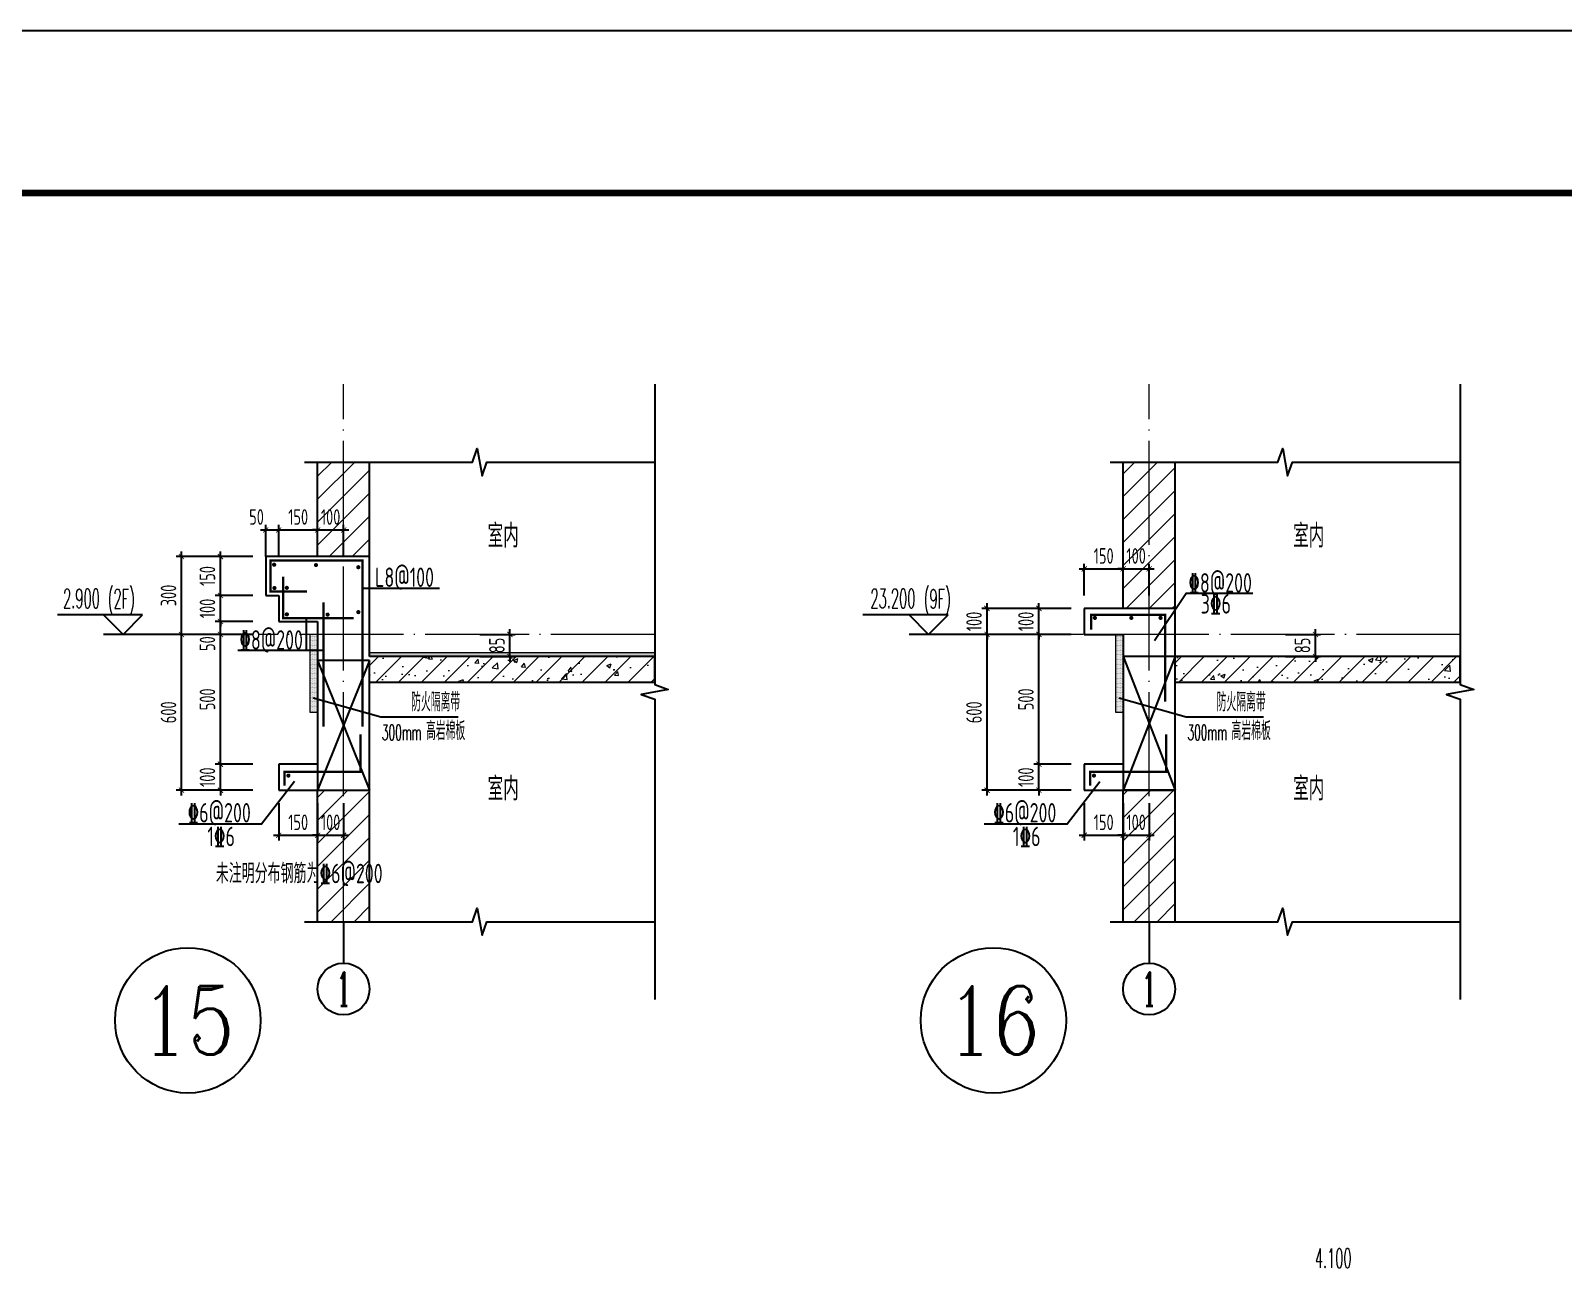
# Model space of a CAD drawing. Extents: x 826826 to 1642106, y -156213 to 399140.
# Drawn here: x 1630576 to 1636481, y 303995 to 308774 of the extents above; entities that cross this region are included whole.
import ezdxf
from ezdxf.enums import TextEntityAlignment as Align

# ---------------------------------------------------------------- set-up
doc = ezdxf.new("R2010")
doc.units = 0
doc.header["$LTSCALE"] = 1000
doc.linetypes.add('DOTE', pattern=[2.42, 2, -0.2, 0.02, -0.2])
doc.layers.get('0').update_dxf_attribs({"linetype": 'CONTINUOUS'})
doc.layers.get('DEFPOINTS').update_dxf_attribs({"linetype": 'CONTINUOUS'})
for name, color, linetype in [('AXIS', 3, 'CONTINUOUS'), ('AXIS_TEXT', 4, 'CONTINUOUS'), ('DIM', 2, 'CONTINUOUS'), ('DIM_ELEV', 3, 'CONTINUOUS'), ('DIM_IDEN', 67, 'CONTINUOUS'), ('DIM_SYMB', 3, 'CONTINUOUS'), ('PUB_TEXT', 2, 'CONTINUOUS'), ('REIN', 6, 'CONTINUOUS'), ('S-大样-砼线', 7, 'CONTINUOUS'), ('S-引出线', 40, 'CONTINUOUS'), ('TEXT', 2, 'CONTINUOUS'), ('WALL', 5, 'CONTINUOUS'), ('yichutu', 7, 'CONTINUOUS'), ('立面-看线', 251, 'CONTINUOUS')]:
    doc.layers.add(name, color=color, linetype=linetype)
for name, color, linetype, lineweight in [('DOTE', 251, 'DOTE', 9), ('PUB_HATCH', 8, 'CONTINUOUS', 9), ('内粉刷', 37, 'CONTINUOUS', 9), ('图框', 9, 'CONTINUOUS', 18)]:
    doc.layers.add(name, color=color, linetype=linetype, lineweight=lineweight)
doc.styles.add('_TCH_AXIS', font='COMPLEX', dxfattribs={"bigfont": 'GBCBIG'})
doc.styles.add('_TCH_DIM', font='SIMPLEX.shx', dxfattribs={"width": 0.7, "bigfont": 'GBCBIG.shx'})
doc.styles.add('COMPLEX', font='COMPLEX')
doc.styles.add('DIM_FONT_T3', font='SIMPLEX', dxfattribs={"width": 0.705882, "bigfont": 'GBCBIG'})
doc.styles.add('TSSD_DIMENSION', font='Tssdeng.shx', dxfattribs={"width": 0.7, "bigfont": 'tssdchn.shx'})
doc.styles.add('TSSD_REIN', font='tssdeng.shx', dxfattribs={"width": 0.7, "height": 300, "bigfont": 'tssdchn.shx'})
doc.dimstyles.new('TSSD_20_20', dxfattribs={"dimtxt": 60, "dimasz": 20, "dimexe": 20, "dimexo": 50, "dimgap": 20, "dimtad": 1, "dimdec": 0, "dimzin": 0, "dimdsep": 46, "dimtxsty": 'TSSD_DIMENSION', "dimblk": 'ARCHTICK', "dimblk1": 'ARCHTICK', "dimblk2": 'ARCHTICK', "dimcen": 0, "dimdle": 20, "dimclrt": 7, "dimadec": 0, "dimazin": 0, "dimtfac": 1, "dimtdec": 0, "dimtix": 1, "dimtmove": 2, "dimatfit": 3, "dimfxl": 0, "dimtolj": 1, "dimtzin": 0, "dimarcsym": 0})
pattern_1 = [(45, (689015.794, 456254.29), (-44.1941915, 44.1941915), [])]
pattern_2 = [(45, (689015.794, 456209.414), (-44.194174, 44.194174), []), (50, (689015.8, 456209.41), (179.315046, -15.688034), [18.75, -206.25]), (355, (689015.8, 456209.41), (-34.687833, 188.048033), [15, -165]), (100.4514, (689030.74, 456208.1), (144.627345, 172.359886), [15.935047, -175.285528]), (46.1842, (689015.8, 456259.41), (266.81026, -41.379754), [28.125, -309.375]), (96.6356, (689038.03, 456255.97), (233.665676, 243.52947), [23.90257, -262.92825]), (351.1842, (689015.8, 456259.41), (233.66549, 243.52965), [22.5, -247.5]), (21, (689040.8, 456246.91), (149.226763, -100.654723), [18.75, -206.25]), (326, (689040.8, 456246.91), (60.828833, 181.28751), [15, -165]), (71.4514, (689053.23, 456238.53), (210.055657, 80.632624), [15.935047, -175.285528]), (37.5, (689015.794, 456209.414), (3.039964, 83.2234635), [0, -163, 0, -167.5, 0, -165.625]), (7.5, (689015.79, 456209.41), (65.767384, 98.602928), [0, -95.5, 0, -159.25, 0, -63.125]), (327.5, (688960.044, 456209.414), (133.455609, -5.638718), [0, -62.5, 0, -195, 0, -258.75]), (317.5, (688935.04, 456209.41), (145.796542, 25.026246), [0, -81.25, 0, -129.5, 0, -183.75])]

# ---------------------------------------------------------------- blocks, each defined once
blk = doc.blocks.new('GFDDDDRG')
at = {"layer": '图框'}
blk.add_lwpolyline([(923310, -107437), (923310, -159999), (893610, -159999), (893610, -107437)], close=True, dxfattribs=at)
blk.add_lwpolyline([(923310, -107437), (923310, -159999), (893610, -159999), (893610, -107437)], close=True, dxfattribs=at)
at = {"layer": '图框', "const_width": 50}
blk.add_lwpolyline([(894110, -159499), (922810, -159499), (922810, -108687), (894110, -108687)], close=True, dxfattribs=at)
blk = doc.blocks.new('yct-1051-594-26275-14850-25-1002.0')
at = {"layer": 'yichutu', "color": 7}
blk.add_lwpolyline([(0, 0), (0, 14850), (26275, 14850), (26275, 0)], close=True, dxfattribs=at)
blk = doc.blocks.new('VDVDXAXFSFFX')
at = {"layer": 'PUB_HATCH'}
h = blk.add_hatch(dxfattribs=at)
h.set_pattern_fill('DOTS', color=251, scale=2, style=0)
h.set_pattern_definition([(0, (924712.4965, -148185.593), (1.5875, 3.175), [0, -3.175])])
h.paths.add_polyline_path([(924682.5, -148185.6), (924712.5, -148185.6), (924712.5, -147935.6), (924712.5, -147885.6), (924712.5, -147885.6), (924712.5, -147885.6), (924682.5, -147885.6)])
at = {"layer": 'DIM_IDEN', "color": 5}
for p, q in [((924695.5, -148129.3), (924955.6, -148202.9)), ((924955.6, -148202.9), (925253.4, -148202.9))]:
    blk.add_line(p, q, dxfattribs=at)
at = {"layer": 'PUB_HATCH', "color": 5}
blk.add_lwpolyline([(924712.5, -147885.6), (924682.5, -147885.6), (924682.5, -148185.6), (924712.5, -148185.6)], close=True, dxfattribs=at)
at = {"layer": 'PUB_TEXT', "style": 'DIM_FONT_T3', "width": 0.705882}
blk.add_text('防火隔离带', height=71.49, dxfattribs=at).set_placement((925072.6, -148181.9))
at = {"layer": 'PUB_TEXT', "color": 5, "style": 'DIM_FONT_T3'}
for s, height, width, p in [('高岩棉板', 71.49, 0.705882, (925129.8, -148292.9)), ('300mm', 59.5, 0.49827, (924960.4, -148292.9))]:
    blk.add_text(s, height=height, dxfattribs=dict(at, width=width)).set_placement(p)
blk = doc.blocks.new('_ArchTick')
at = {"color": 0, "linetype": 'ByBlock', "const_width": 0.15}
blk.add_lwpolyline([(-0.5, -0.5), (0.5, 0.5)], dxfattribs=at)
blk = doc.blocks.new('*D1370')
at = {"layer": 'DEFPOINTS', "color": 0}
for p in [(1634260.1, 306448.8), (1634560.1, 306448.8), (1634560.1, 305848.8)]:
    blk.add_point(p, dxfattribs=at)
at = {"layer": 'DIM', "color": 0, "lineweight": -2}
for p, q in [((1634510.1, 306448.8), (1634240.1, 306448.8)), ((1634260.1, 305828.8), (1634260.1, 306468.8)), ((1634510.1, 305848.8), (1634240.1, 305848.8))]:
    blk.add_line(p, q, dxfattribs=at)
at = {"layer": 'DIM', "color": 0, "lineweight": -2, "xscale": 20, "yscale": 20, "zscale": 20}
for p, rotation in [((1634260.1, 306448.8), 90), ((1634260.1, 305848.8), 270)]:
    blk.add_blockref('_ArchTick', p, dxfattribs=dict(at, rotation=rotation))
at = {"layer": 'DIM', "color": 7, "insert": (1634210.1, 306148.8), "char_height": 60, "attachment_point": 5, "rotation": 90, "style": 'TSSD_DIMENSION'}
blk.add_mtext('\\A1;600', dxfattribs=at)
blk = doc.blocks.new('*D1371')
at = {"layer": 'DEFPOINTS', "color": 0}
for p in [(1634260.1, 306548.8), (1634560.1, 306548.8), (1634560.1, 306448.8)]:
    blk.add_point(p, dxfattribs=at)
at = {"layer": 'DIM', "color": 0, "lineweight": -2}
for p, q in [((1634510.1, 306548.8), (1634240.1, 306548.8)), ((1634260.1, 306548.8), (1634260.1, 306568.8)), ((1634260.1, 306448.8), (1634260.1, 306548.8)), ((1634510.1, 306448.8), (1634240.1, 306448.8)), ((1634260.1, 306448.8), (1634260.1, 306428.8))]:
    blk.add_line(p, q, dxfattribs=at)
at = {"layer": 'DIM', "color": 0, "lineweight": -2, "xscale": 20, "yscale": 20, "zscale": 20}
for p, rotation in [((1634260.1, 306548.8), 270), ((1634260.1, 306448.8), 90)]:
    blk.add_blockref('_ArchTick', p, dxfattribs=dict(at, rotation=rotation))
at = {"layer": 'DIM', "color": 7, "insert": (1634210.1, 306498.8), "char_height": 60, "attachment_point": 5, "rotation": 90, "style": 'TSSD_DIMENSION'}
blk.add_mtext('\\A1;100', dxfattribs=at)
blk = doc.blocks.new('*D1372')
at = {"layer": 'DEFPOINTS', "color": 0}
for p in [(1631156.6, 306448.8), (1631456.6, 306448.8), (1631456.6, 305848.8)]:
    blk.add_point(p, dxfattribs=at)
at = {"layer": 'DIM', "color": 0, "lineweight": -2}
for p, q in [((1631406.6, 306448.8), (1631136.6, 306448.8)), ((1631156.6, 305828.8), (1631156.6, 306468.8)), ((1631406.6, 305848.8), (1631136.6, 305848.8))]:
    blk.add_line(p, q, dxfattribs=at)
at = {"layer": 'DIM', "color": 0, "lineweight": -2, "xscale": 20, "yscale": 20, "zscale": 20}
for p, rotation in [((1631156.6, 306448.8), 90), ((1631156.6, 305848.8), 270)]:
    blk.add_blockref('_ArchTick', p, dxfattribs=dict(at, rotation=rotation))
at = {"layer": 'DIM', "color": 7, "insert": (1631106.6, 306148.8), "char_height": 60, "attachment_point": 5, "rotation": 90, "style": 'TSSD_DIMENSION'}
blk.add_mtext('\\A1;600', dxfattribs=at)
blk = doc.blocks.new('*D1373')
at = {"layer": 'DEFPOINTS', "color": 0}
for p in [(1631156.6, 306748.8), (1631456.6, 306748.8), (1631456.6, 306448.8)]:
    blk.add_point(p, dxfattribs=at)
at = {"layer": 'DIM', "color": 0, "lineweight": -2}
for p, q in [((1631156.6, 306428.8), (1631156.6, 306768.8)), ((1631406.6, 306748.8), (1631136.6, 306748.8)), ((1631406.6, 306448.8), (1631136.6, 306448.8))]:
    blk.add_line(p, q, dxfattribs=at)
at = {"layer": 'DIM', "color": 0, "lineweight": -2, "xscale": 20, "yscale": 20, "zscale": 20}
for p, rotation in [((1631156.6, 306748.8), 90), ((1631156.6, 306448.8), 270)]:
    blk.add_blockref('_ArchTick', p, dxfattribs=dict(at, rotation=rotation))
at = {"layer": 'DIM', "color": 7, "insert": (1631106.6, 306598.8), "char_height": 60, "attachment_point": 5, "rotation": 90, "style": 'TSSD_DIMENSION'}
blk.add_mtext('\\A1;300', dxfattribs=at)
blk = doc.blocks.new('*D1374')
at = {"layer": 'DEFPOINTS', "color": 0}
for p in [(1635359.5, 306448.8), (1635525.5, 306448.8), (1635359.5, 306363.8)]:
    blk.add_point(p, dxfattribs=at)
at = {"layer": 'DIM', "color": 0, "lineweight": -2}
for p, q in [((1635409.5, 306448.8), (1635545.5, 306448.8)), ((1635525.5, 306448.8), (1635525.5, 306468.8)), ((1635525.5, 306363.8), (1635525.5, 306448.8)), ((1635409.5, 306363.8), (1635545.5, 306363.8)), ((1635525.5, 306363.8), (1635525.5, 306343.8))]:
    blk.add_line(p, q, dxfattribs=at)
at = {"layer": 'DIM', "color": 0, "lineweight": -2, "xscale": 20, "yscale": 20, "zscale": 20}
for p, rotation in [((1635525.5, 306448.8), 270), ((1635525.5, 306363.8), 90)]:
    blk.add_blockref('_ArchTick', p, dxfattribs=dict(at, rotation=rotation))
at = {"layer": 'DIM', "color": 7, "insert": (1635475.5, 306406.3), "char_height": 60, "attachment_point": 5, "rotation": 90, "style": 'TSSD_DIMENSION'}
blk.add_mtext('\\A1;85', dxfattribs=at)
blk = doc.blocks.new('*D1375')
at = {"layer": 'DEFPOINTS', "color": 0}
for p in [(1632256, 306448.8), (1632422, 306448.8), (1632256, 306363.8)]:
    blk.add_point(p, dxfattribs=at)
at = {"layer": 'DIM', "color": 0, "lineweight": -2}
for p, q in [((1632306, 306448.8), (1632442, 306448.8)), ((1632422, 306448.8), (1632422, 306468.8)), ((1632422, 306363.8), (1632422, 306448.8)), ((1632306, 306363.8), (1632442, 306363.8)), ((1632422, 306363.8), (1632422, 306343.8))]:
    blk.add_line(p, q, dxfattribs=at)
at = {"layer": 'DIM', "color": 0, "lineweight": -2, "xscale": 20, "yscale": 20, "zscale": 20}
for p, rotation in [((1632422, 306448.8), 270), ((1632422, 306363.8), 90)]:
    blk.add_blockref('_ArchTick', p, dxfattribs=dict(at, rotation=rotation))
at = {"layer": 'DIM', "color": 7, "insert": (1632372, 306406.3), "char_height": 60, "attachment_point": 5, "rotation": 90, "style": 'TSSD_DIMENSION'}
blk.add_mtext('\\A1;85', dxfattribs=at)
blk = doc.blocks.new('*D1376')
at = {"layer": 'DEFPOINTS', "color": 0}
for p in [(1631531.2, 306851.1), (1631481.2, 306698.8), (1631531.2, 306698.8)]:
    blk.add_point(p, dxfattribs=at)
at = {"layer": 'DIM', "color": 0, "lineweight": -2}
for p, q in [((1631461.2, 306851.1), (1631551.2, 306851.1)), ((1631481.2, 306748.8), (1631481.2, 306871.1)), ((1631531.2, 306748.8), (1631531.2, 306871.1))]:
    blk.add_line(p, q, dxfattribs=at)
at = {"layer": 'DIM', "color": 0, "lineweight": -2, "xscale": 20, "yscale": 20, "zscale": 20, "rotation": 180}
blk.add_blockref('_ArchTick', (1631481.2, 306851.1), dxfattribs=at)
at = {"layer": 'DIM', "color": 0, "lineweight": -2, "xscale": 20, "yscale": 20, "zscale": 20}
blk.add_blockref('_ArchTick', (1631531.2, 306851.1), dxfattribs=at)
at = {"layer": 'DIM', "color": 7, "insert": (1631445.8, 306901.1), "char_height": 60, "attachment_point": 5, "style": 'TSSD_DIMENSION'}
blk.add_mtext('\\A1;50', dxfattribs=at)
blk = doc.blocks.new('*D1377')
at = {"layer": 'DEFPOINTS', "color": 0}
for p in [(1631681.2, 306851.1), (1631531.2, 306698.8), (1631681.2, 306698.8)]:
    blk.add_point(p, dxfattribs=at)
at = {"layer": 'DIM', "color": 0, "lineweight": -2}
for p, q in [((1631511.2, 306851.1), (1631701.2, 306851.1)), ((1631531.2, 306748.8), (1631531.2, 306871.1)), ((1631681.2, 306748.8), (1631681.2, 306871.1))]:
    blk.add_line(p, q, dxfattribs=at)
at = {"layer": 'DIM', "color": 0, "lineweight": -2, "xscale": 20, "yscale": 20, "zscale": 20, "rotation": 180}
blk.add_blockref('_ArchTick', (1631531.2, 306851.1), dxfattribs=at)
at = {"layer": 'DIM', "color": 0, "lineweight": -2, "xscale": 20, "yscale": 20, "zscale": 20}
blk.add_blockref('_ArchTick', (1631681.2, 306851.1), dxfattribs=at)
at = {"layer": 'DIM', "color": 7, "insert": (1631606.2, 306901.1), "char_height": 60, "attachment_point": 5, "style": 'TSSD_DIMENSION'}
blk.add_mtext('\\A1;150', dxfattribs=at)
blk = doc.blocks.new('*D1378')
at = {"layer": 'DEFPOINTS', "color": 0}
for p in [(1631781.2, 306851.1), (1631681.2, 306698.8), (1631781.2, 306698.8)]:
    blk.add_point(p, dxfattribs=at)
at = {"layer": 'DIM', "color": 0, "lineweight": -2}
for p, q in [((1631681.2, 306851.1), (1631661.2, 306851.1)), ((1631681.2, 306748.8), (1631681.2, 306871.1)), ((1631681.2, 306851.1), (1631781.2, 306851.1)), ((1631781.2, 306748.8), (1631781.2, 306871.1)), ((1631781.2, 306851.1), (1631801.2, 306851.1))]:
    blk.add_line(p, q, dxfattribs=at)
at = {"layer": 'DIM', "color": 0, "lineweight": -2, "xscale": 20, "yscale": 20, "zscale": 20}
blk.add_blockref('_ArchTick', (1631681.2, 306851.1), dxfattribs=at)
at = {"layer": 'DIM', "color": 0, "lineweight": -2, "xscale": 20, "yscale": 20, "zscale": 20, "rotation": 180}
blk.add_blockref('_ArchTick', (1631781.2, 306851.1), dxfattribs=at)
at = {"layer": 'DIM', "color": 7, "insert": (1631731.2, 306901.1), "char_height": 60, "attachment_point": 5, "style": 'TSSD_DIMENSION'}
blk.add_mtext('\\A1;100', dxfattribs=at)
blk = doc.blocks.new('*D1379')
at = {"layer": 'DEFPOINTS', "color": 0}
for p in [(1631531.2, 305848.8), (1631681.2, 305848.8), (1631681.2, 305675.1)]:
    blk.add_point(p, dxfattribs=at)
at = {"layer": 'DIM', "color": 0, "lineweight": -2}
for p, q in [((1631531.2, 305798.8), (1631531.2, 305655.1)), ((1631681.2, 305798.8), (1631681.2, 305655.1)), ((1631511.2, 305675.1), (1631701.2, 305675.1))]:
    blk.add_line(p, q, dxfattribs=at)
at = {"layer": 'DIM', "color": 0, "lineweight": -2, "xscale": 20, "yscale": 20, "zscale": 20, "rotation": 180}
blk.add_blockref('_ArchTick', (1631531.2, 305675.1), dxfattribs=at)
at = {"layer": 'DIM', "color": 0, "lineweight": -2, "xscale": 20, "yscale": 20, "zscale": 20}
blk.add_blockref('_ArchTick', (1631681.2, 305675.1), dxfattribs=at)
at = {"layer": 'DIM', "color": 7, "insert": (1631606.2, 305725.1), "char_height": 60, "attachment_point": 5, "style": 'TSSD_DIMENSION'}
blk.add_mtext('\\A1;150', dxfattribs=at)
blk = doc.blocks.new('*D1380')
at = {"layer": 'DEFPOINTS', "color": 0}
for p in [(1631681.2, 305848.8), (1631781.2, 305848.8), (1631781.2, 305675.1)]:
    blk.add_point(p, dxfattribs=at)
at = {"layer": 'DIM', "color": 0, "lineweight": -2}
for p, q in [((1631681.2, 305798.8), (1631681.2, 305655.1)), ((1631781.2, 305798.8), (1631781.2, 305655.1)), ((1631681.2, 305675.1), (1631661.2, 305675.1)), ((1631681.2, 305675.1), (1631781.2, 305675.1)), ((1631781.2, 305675.1), (1631801.2, 305675.1))]:
    blk.add_line(p, q, dxfattribs=at)
at = {"layer": 'DIM', "color": 0, "lineweight": -2, "xscale": 20, "yscale": 20, "zscale": 20}
blk.add_blockref('_ArchTick', (1631681.2, 305675.1), dxfattribs=at)
at = {"layer": 'DIM', "color": 0, "lineweight": -2, "xscale": 20, "yscale": 20, "zscale": 20, "rotation": 180}
blk.add_blockref('_ArchTick', (1631781.2, 305675.1), dxfattribs=at)
at = {"layer": 'DIM', "color": 7, "insert": (1631731.2, 305725.1), "char_height": 60, "attachment_point": 5, "style": 'TSSD_DIMENSION'}
blk.add_mtext('\\A1;100', dxfattribs=at)
blk = doc.blocks.new('*D1381')
at = {"layer": 'DEFPOINTS', "color": 0}
for p in [(1631306.6, 306748.8), (1631481.2, 306748.8), (1631481.2, 306598.8)]:
    blk.add_point(p, dxfattribs=at)
at = {"layer": 'DIM', "color": 0, "lineweight": -2}
for p, q in [((1631306.6, 306578.8), (1631306.6, 306768.8)), ((1631431.2, 306748.8), (1631286.6, 306748.8)), ((1631431.2, 306598.8), (1631286.6, 306598.8))]:
    blk.add_line(p, q, dxfattribs=at)
at = {"layer": 'DIM', "color": 0, "lineweight": -2, "xscale": 20, "yscale": 20, "zscale": 20}
for p, rotation in [((1631306.6, 306748.8), 90), ((1631306.6, 306598.8), 270)]:
    blk.add_blockref('_ArchTick', p, dxfattribs=dict(at, rotation=rotation))
at = {"layer": 'DIM', "color": 7, "insert": (1631256.6, 306673.8), "char_height": 60, "attachment_point": 5, "rotation": 90, "style": 'TSSD_DIMENSION'}
blk.add_mtext('\\A1;150', dxfattribs=at)
blk = doc.blocks.new('*D1382')
at = {"layer": 'DEFPOINTS', "color": 0}
for p in [(1631306.6, 306598.8), (1631481.2, 306598.8), (1631481.2, 306498.8)]:
    blk.add_point(p, dxfattribs=at)
at = {"layer": 'DIM', "color": 0, "lineweight": -2}
for p, q in [((1631431.2, 306598.8), (1631286.6, 306598.8)), ((1631306.6, 306598.8), (1631306.6, 306618.8)), ((1631306.6, 306498.8), (1631306.6, 306598.8)), ((1631431.2, 306498.8), (1631286.6, 306498.8)), ((1631306.6, 306498.8), (1631306.6, 306478.8))]:
    blk.add_line(p, q, dxfattribs=at)
at = {"layer": 'DIM', "color": 0, "lineweight": -2, "xscale": 20, "yscale": 20, "zscale": 20}
for p, rotation in [((1631306.6, 306598.8), 270), ((1631306.6, 306498.8), 90)]:
    blk.add_blockref('_ArchTick', p, dxfattribs=dict(at, rotation=rotation))
at = {"layer": 'DIM', "color": 7, "insert": (1631256.6, 306548.8), "char_height": 60, "attachment_point": 5, "rotation": 90, "style": 'TSSD_DIMENSION'}
blk.add_mtext('\\A1;100', dxfattribs=at)
blk = doc.blocks.new('*D1383')
at = {"layer": 'DEFPOINTS', "color": 0}
for p in [(1631306.6, 306498.8), (1631481.2, 306498.8), (1631481.2, 306448.8)]:
    blk.add_point(p, dxfattribs=at)
at = {"layer": 'DIM', "color": 0, "lineweight": -2}
for p, q in [((1631431.2, 306498.8), (1631286.6, 306498.8)), ((1631306.6, 306428.8), (1631306.6, 306518.8)), ((1631431.2, 306448.8), (1631286.6, 306448.8))]:
    blk.add_line(p, q, dxfattribs=at)
at = {"layer": 'DIM', "color": 0, "lineweight": -2, "xscale": 20, "yscale": 20, "zscale": 20}
for p, rotation in [((1631306.6, 306498.8), 90), ((1631306.6, 306448.8), 270)]:
    blk.add_blockref('_ArchTick', p, dxfattribs=dict(at, rotation=rotation))
at = {"layer": 'DIM', "color": 7, "insert": (1631256.6, 306413.3), "char_height": 60, "attachment_point": 5, "rotation": 90, "style": 'TSSD_DIMENSION'}
blk.add_mtext('\\A1;50', dxfattribs=at)
blk = doc.blocks.new('*D1384')
at = {"layer": 'DEFPOINTS', "color": 0}
for p in [(1631306.6, 306448.8), (1631481.2, 306448.8), (1631481.2, 305948.8)]:
    blk.add_point(p, dxfattribs=at)
at = {"layer": 'DIM', "color": 0, "lineweight": -2}
for p, q in [((1631431.2, 306448.8), (1631286.6, 306448.8)), ((1631306.6, 305928.8), (1631306.6, 306468.8)), ((1631431.2, 305948.8), (1631286.6, 305948.8))]:
    blk.add_line(p, q, dxfattribs=at)
at = {"layer": 'DIM', "color": 0, "lineweight": -2, "xscale": 20, "yscale": 20, "zscale": 20}
for p, rotation in [((1631306.6, 306448.8), 90), ((1631306.6, 305948.8), 270)]:
    blk.add_blockref('_ArchTick', p, dxfattribs=dict(at, rotation=rotation))
at = {"layer": 'DIM', "color": 7, "insert": (1631256.6, 306198.8), "char_height": 60, "attachment_point": 5, "rotation": 90, "style": 'TSSD_DIMENSION'}
blk.add_mtext('\\A1;500', dxfattribs=at)
blk = doc.blocks.new('*D1385')
at = {"layer": 'DEFPOINTS', "color": 0}
for p in [(1631306.6, 305948.8), (1631481.2, 305948.8), (1631481.2, 305848.8)]:
    blk.add_point(p, dxfattribs=at)
at = {"layer": 'DIM', "color": 0, "lineweight": -2}
for p, q in [((1631431.2, 305948.8), (1631286.6, 305948.8)), ((1631306.6, 305948.8), (1631306.6, 305968.8)), ((1631306.6, 305848.8), (1631306.6, 305948.8)), ((1631431.2, 305848.8), (1631286.6, 305848.8)), ((1631306.6, 305848.8), (1631306.6, 305828.8))]:
    blk.add_line(p, q, dxfattribs=at)
at = {"layer": 'DIM', "color": 0, "lineweight": -2, "xscale": 20, "yscale": 20, "zscale": 20}
for p, rotation in [((1631306.6, 305948.8), 270), ((1631306.6, 305848.8), 90)]:
    blk.add_blockref('_ArchTick', p, dxfattribs=dict(at, rotation=rotation))
at = {"layer": 'DIM', "color": 7, "insert": (1631256.6, 305898.8), "char_height": 60, "attachment_point": 5, "rotation": 90, "style": 'TSSD_DIMENSION'}
blk.add_mtext('\\A1;100', dxfattribs=at)
blk = doc.blocks.new('*D1386')
at = {"layer": 'DEFPOINTS', "color": 0}
for p in [(1634784.7, 306701.1), (1634634.7, 306548.8), (1634784.7, 306548.8)]:
    blk.add_point(p, dxfattribs=at)
at = {"layer": 'DIM', "color": 0, "lineweight": -2}
for p, q in [((1634634.7, 306598.8), (1634634.7, 306721.1)), ((1634784.7, 306598.8), (1634784.7, 306721.1)), ((1634614.7, 306701.1), (1634804.7, 306701.1))]:
    blk.add_line(p, q, dxfattribs=at)
at = {"layer": 'DIM', "color": 0, "lineweight": -2, "xscale": 20, "yscale": 20, "zscale": 20, "rotation": 180}
blk.add_blockref('_ArchTick', (1634634.7, 306701.1), dxfattribs=at)
at = {"layer": 'DIM', "color": 0, "lineweight": -2, "xscale": 20, "yscale": 20, "zscale": 20}
blk.add_blockref('_ArchTick', (1634784.7, 306701.1), dxfattribs=at)
at = {"layer": 'DIM', "color": 7, "insert": (1634709.7, 306751.1), "char_height": 60, "attachment_point": 5, "style": 'TSSD_DIMENSION'}
blk.add_mtext('\\A1;150', dxfattribs=at)
blk = doc.blocks.new('*D1387')
at = {"layer": 'DEFPOINTS', "color": 0}
for p in [(1634884.7, 306701.1), (1634784.7, 306548.8), (1634884.7, 306548.8)]:
    blk.add_point(p, dxfattribs=at)
at = {"layer": 'DIM', "color": 0, "lineweight": -2}
for p, q in [((1634784.7, 306598.8), (1634784.7, 306721.1)), ((1634884.7, 306598.8), (1634884.7, 306721.1)), ((1634784.7, 306701.1), (1634764.7, 306701.1)), ((1634784.7, 306701.1), (1634884.7, 306701.1)), ((1634884.7, 306701.1), (1634904.7, 306701.1))]:
    blk.add_line(p, q, dxfattribs=at)
at = {"layer": 'DIM', "color": 0, "lineweight": -2, "xscale": 20, "yscale": 20, "zscale": 20}
blk.add_blockref('_ArchTick', (1634784.7, 306701.1), dxfattribs=at)
at = {"layer": 'DIM', "color": 0, "lineweight": -2, "xscale": 20, "yscale": 20, "zscale": 20, "rotation": 180}
blk.add_blockref('_ArchTick', (1634884.7, 306701.1), dxfattribs=at)
at = {"layer": 'DIM', "color": 7, "insert": (1634834.7, 306751.1), "char_height": 60, "attachment_point": 5, "style": 'TSSD_DIMENSION'}
blk.add_mtext('\\A1;100', dxfattribs=at)
blk = doc.blocks.new('*D1388')
at = {"layer": 'DEFPOINTS', "color": 0}
for p in [(1634634.7, 305848.8), (1634784.7, 305848.8), (1634784.7, 305675.1)]:
    blk.add_point(p, dxfattribs=at)
at = {"layer": 'DIM', "color": 0, "lineweight": -2}
for p, q in [((1634634.7, 305798.8), (1634634.7, 305655.1)), ((1634784.7, 305798.8), (1634784.7, 305655.1)), ((1634614.7, 305675.1), (1634804.7, 305675.1))]:
    blk.add_line(p, q, dxfattribs=at)
at = {"layer": 'DIM', "color": 0, "lineweight": -2, "xscale": 20, "yscale": 20, "zscale": 20, "rotation": 180}
blk.add_blockref('_ArchTick', (1634634.7, 305675.1), dxfattribs=at)
at = {"layer": 'DIM', "color": 0, "lineweight": -2, "xscale": 20, "yscale": 20, "zscale": 20}
blk.add_blockref('_ArchTick', (1634784.7, 305675.1), dxfattribs=at)
at = {"layer": 'DIM', "color": 7, "insert": (1634709.7, 305725.1), "char_height": 60, "attachment_point": 5, "style": 'TSSD_DIMENSION'}
blk.add_mtext('\\A1;150', dxfattribs=at)
blk = doc.blocks.new('*D1389')
at = {"layer": 'DEFPOINTS', "color": 0}
for p in [(1634784.7, 305848.8), (1634884.7, 305848.8), (1634884.7, 305675.1)]:
    blk.add_point(p, dxfattribs=at)
at = {"layer": 'DIM', "color": 0, "lineweight": -2}
for p, q in [((1634784.7, 305798.8), (1634784.7, 305655.1)), ((1634884.7, 305798.8), (1634884.7, 305655.1)), ((1634784.7, 305675.1), (1634764.7, 305675.1)), ((1634784.7, 305675.1), (1634884.7, 305675.1)), ((1634884.7, 305675.1), (1634904.7, 305675.1))]:
    blk.add_line(p, q, dxfattribs=at)
at = {"layer": 'DIM', "color": 0, "lineweight": -2, "xscale": 20, "yscale": 20, "zscale": 20}
blk.add_blockref('_ArchTick', (1634784.7, 305675.1), dxfattribs=at)
at = {"layer": 'DIM', "color": 0, "lineweight": -2, "xscale": 20, "yscale": 20, "zscale": 20, "rotation": 180}
blk.add_blockref('_ArchTick', (1634884.7, 305675.1), dxfattribs=at)
at = {"layer": 'DIM', "color": 7, "insert": (1634834.7, 305725.1), "char_height": 60, "attachment_point": 5, "style": 'TSSD_DIMENSION'}
blk.add_mtext('\\A1;100', dxfattribs=at)
blk = doc.blocks.new('*D1390')
at = {"layer": 'DEFPOINTS', "color": 0}
for p in [(1634460.1, 306548.8), (1634634.7, 306548.8), (1634634.7, 306448.8)]:
    blk.add_point(p, dxfattribs=at)
at = {"layer": 'DIM', "color": 0, "lineweight": -2}
for p, q in [((1634584.7, 306548.8), (1634440.1, 306548.8)), ((1634460.1, 306548.8), (1634460.1, 306568.8)), ((1634460.1, 306448.8), (1634460.1, 306548.8)), ((1634584.7, 306448.8), (1634440.1, 306448.8)), ((1634460.1, 306448.8), (1634460.1, 306428.8))]:
    blk.add_line(p, q, dxfattribs=at)
at = {"layer": 'DIM', "color": 0, "lineweight": -2, "xscale": 20, "yscale": 20, "zscale": 20}
for p, rotation in [((1634460.1, 306548.8), 270), ((1634460.1, 306448.8), 90)]:
    blk.add_blockref('_ArchTick', p, dxfattribs=dict(at, rotation=rotation))
at = {"layer": 'DIM', "color": 7, "insert": (1634410.1, 306498.8), "char_height": 60, "attachment_point": 5, "rotation": 90, "style": 'TSSD_DIMENSION'}
blk.add_mtext('\\A1;100', dxfattribs=at)
blk = doc.blocks.new('*D1391')
at = {"layer": 'DEFPOINTS', "color": 0}
for p in [(1634460.1, 306448.8), (1634634.7, 306448.8), (1634634.7, 305948.8)]:
    blk.add_point(p, dxfattribs=at)
at = {"layer": 'DIM', "color": 0, "lineweight": -2}
for p, q in [((1634584.7, 306448.8), (1634440.1, 306448.8)), ((1634460.1, 305928.8), (1634460.1, 306468.8)), ((1634584.7, 305948.8), (1634440.1, 305948.8))]:
    blk.add_line(p, q, dxfattribs=at)
at = {"layer": 'DIM', "color": 0, "lineweight": -2, "xscale": 20, "yscale": 20, "zscale": 20}
for p, rotation in [((1634460.1, 306448.8), 90), ((1634460.1, 305948.8), 270)]:
    blk.add_blockref('_ArchTick', p, dxfattribs=dict(at, rotation=rotation))
at = {"layer": 'DIM', "color": 7, "insert": (1634410.1, 306198.8), "char_height": 60, "attachment_point": 5, "rotation": 90, "style": 'TSSD_DIMENSION'}
blk.add_mtext('\\A1;500', dxfattribs=at)
blk = doc.blocks.new('*D1392')
at = {"layer": 'DEFPOINTS', "color": 0}
for p in [(1634460.1, 305948.8), (1634634.7, 305948.8), (1634634.7, 305848.8)]:
    blk.add_point(p, dxfattribs=at)
at = {"layer": 'DIM', "color": 0, "lineweight": -2}
for p, q in [((1634584.7, 305948.8), (1634440.1, 305948.8)), ((1634460.1, 305948.8), (1634460.1, 305968.8)), ((1634460.1, 305848.8), (1634460.1, 305948.8)), ((1634584.7, 305848.8), (1634440.1, 305848.8)), ((1634460.1, 305848.8), (1634460.1, 305828.8))]:
    blk.add_line(p, q, dxfattribs=at)
at = {"layer": 'DIM', "color": 0, "lineweight": -2, "xscale": 20, "yscale": 20, "zscale": 20}
for p, rotation in [((1634460.1, 305948.8), 270), ((1634460.1, 305848.8), 90)]:
    blk.add_blockref('_ArchTick', p, dxfattribs=dict(at, rotation=rotation))
at = {"layer": 'DIM', "color": 7, "insert": (1634410.1, 305898.8), "char_height": 60, "attachment_point": 5, "rotation": 90, "style": 'TSSD_DIMENSION'}
blk.add_mtext('\\A1;100', dxfattribs=at)
blk = doc.blocks.new('_AXISO')
blk.add_circle((0, 0), 0.5)
at = {"layer": 'AXIS_TEXT', "style": 'COMPLEX', "width": 1.041667}
blk.add_attdef('A', text='', height=0.56, dxfattribs=at).set_placement((-0.25, -0.28), (0.25, -0.28), align=Align.FIT)
blk = doc.blocks.new('A$C696610E5')
at = {"layer": 'REIN', "const_width": 9}
for points in [[(494.5, 974.7), (353.3, 974.7), (353.3, 1095), (708.3, 1095), (708.3, 454.9)], [(401.6, 1031.7), (401.6, 872.6), (673.9, 872.6)], [(557.8, 934), (557.8, 454.9)]]:
    blk.add_lwpolyline(points, dxfattribs=at)
at = {"layer": 'REIN', "const_width": 8}
for points in [[(363.4, 1078.3, 1), (371.4, 1078.3, 1)], [(524.5, 1076.9, 1), (532.5, 1076.9, 1)], [(687.7, 1068.7, 1), (695.7, 1068.7, 1)], [(364.5, 988.6, 1), (372.5, 988.6, 1)], [(412.3, 989.2, 1), (420.3, 989.2, 1)], [(412.3, 887.1, 1), (420.3, 887.1, 1)], [(569.2, 886.1, 1), (577.2, 886.1, 1)], [(687.7, 895.7, 1), (695.7, 895.7, 1)], [(418.3, 266.1, 1), (426.3, 266.1, 1)]]:
    blk.add_lwpolyline(points, format="xyb", close=True, dxfattribs=at)
at = {"layer": 'REIN'}
blk.add_lwpolyline([(407.7, 227.9, 9, 9, 0), (407.7, 280.9, 9, 9, 0), (700.1, 280.9, 9, 9, 0), (700.1, 425.3, 9, 9, 0)], format="xyseb", dxfattribs=at)
at = {"layer": 'S-大样-砼线'}
for p, q in [((534.9, 709.9), (734.9, 209.8)), ((734.9, 709.9), (534.9, 209.8))]:
    blk.add_line(p, q, dxfattribs=at)
blk.add_lwpolyline([(734.9, 709.9), (534.9, 709.9), (534.9, 209.8), (734.9, 209.8)], close=True, dxfattribs=at)
at = {"layer": 'S-引出线'}
for p, q in [((704.2, 988.5), (1004.3, 988.5)), ((490.6, 872.6), (490.6, 748.9)), ((227.2, 748.9), (561.1, 748.9))]:
    blk.add_line(p, q, dxfattribs=at)
blk.add_lwpolyline([(445.3, 242.7), (318.6, 79.6), (0, 79.6)], dxfattribs=at)
at = {"layer": 'TEXT', "style": 'TSSD_REIN', "width": 0.7}
for s, p in [('L8@100', (756.2, 992.6)), ('%%1328@200', (233.1, 751.1)), ('%%1326@200', (33.9, 85.5)), ('1%%1326', (110.1, -5.8)), ('未注明分布钢筋为%%1326@200', (142.8, -148.4))]:
    blk.add_text(s, height=75, rotation=0, dxfattribs=at).set_placement(p)
blk = doc.blocks.new('A$C124E38C7')
at = {"layer": 'REIN'}
for points in [[(411.3, 827.6, 9, 9, 0), (411.3, 885.8, 9, 9, 0), (697.1, 885.8, 9, 9, 0), (697.1, 551.1, 9, 9, 0)], [(407.7, 227.9, 9, 9, 0), (407.7, 280.9, 9, 9, 0), (700.1, 280.9, 9, 9, 0), (700.1, 425.3, 9, 9, 0)]]:
    blk.add_lwpolyline(points, format="xyseb", dxfattribs=at)
at = {"layer": 'REIN', "const_width": 8}
for points in [[(421.8, 873.5, 1), (429.8, 873.5, 1)], [(562.3, 873.5, 1), (570.3, 873.5, 1)], [(674.9, 873.5, 1), (682.9, 873.5, 1)], [(418.3, 266.1, 1), (426.3, 266.1, 1)]]:
    blk.add_lwpolyline(points, format="xyb", close=True, dxfattribs=at)
at = {"layer": 'S-大样-砼线'}
for p, q in [((534.9, 724.9), (734.9, 209.8)), ((734.9, 724.9), (534.9, 209.8))]:
    blk.add_line(p, q, dxfattribs=at)
blk.add_lwpolyline([(734.9, 724.9), (534.9, 724.9), (534.9, 209.8), (734.9, 209.8)], close=True, dxfattribs=at)
at = {"layer": 'S-引出线'}
for points in [[(655.5, 786.1), (777.7, 968.3), (1034.7, 968.3)], [(445.3, 242.7), (318.6, 79.6), (0, 79.6)]]:
    blk.add_lwpolyline(points, dxfattribs=at)
at = {"layer": 'TEXT', "style": 'TSSD_REIN', "width": 0.7}
for s, p in [('%%1328@200', (785.9, 970.9)), ('3%%1326', (833.8, 890.1)), ('%%1326@200', (33.9, 85.5)), ('1%%1326', (110.1, -5.8))]:
    blk.add_text(s, height=75, rotation=0, dxfattribs=at).set_placement(p)

msp = doc.modelspace()

# ---------------------------------------------------------------- hatches: boundary and pattern name
at = {"layer": 'PUB_HATCH'}
h = msp.add_hatch(dxfattribs=at)
h.set_pattern_fill('普通砖', color=256, scale=25, style=0)
h.set_pattern_definition(pattern_1)
h.paths.add_polyline_path([(1631681.22, 306748.79), (1631881.22, 306748.79), (1631881.22, 307112.41), (1631681.22, 307112.41)])
h = msp.add_hatch(dxfattribs=at)
h.set_pattern_fill('普通砖', color=256, scale=25, style=0)
h.set_pattern_definition(pattern_1)
h.paths.add_polyline_path([(1634784.71, 306548.79), (1634984.71, 306548.79), (1634984.71, 307112.41), (1634784.71, 307112.41)])
h = msp.add_hatch(dxfattribs=at)
h.set_pattern_fill('钢筋混凝土', color=256, scale=25, style=0)
h.set_pattern_definition(pattern_2)
h.paths.add_polyline_path([(1631881.22, 306363.79), (1631881.22, 306263.79), (1632979.74, 306263.79), (1632979.74, 306363.79)])
h = msp.add_hatch(dxfattribs=at)
h.set_pattern_fill('钢筋混凝土', color=256, scale=25, style=0)
h.set_pattern_definition(pattern_2)
h.paths.add_polyline_path([(1634984.71, 306363.79), (1634984.71, 306263.79), (1636083.24, 306263.79), (1636083.24, 306363.79)])
h = msp.add_hatch(dxfattribs=at)
h.set_pattern_fill('普通砖', color=256, scale=25, style=0)
h.set_pattern_definition(pattern_1)
h.paths.add_polyline_path([(1631881.22, 305342.32), (1631881.22, 305848.79), (1631681.22, 305848.79), (1631681.22, 305342.32)])
h = msp.add_hatch(dxfattribs=at)
h.set_pattern_fill('普通砖', color=256, scale=25, style=0)
h.set_pattern_definition(pattern_1)
h.paths.add_polyline_path([(1634984.71, 305342.32), (1634984.71, 305848.79), (1634784.71, 305848.79), (1634784.71, 305342.32)])
at = {"layer": '立面-看线'}
h = msp.add_hatch(dxfattribs=at)
h.set_pattern_fill('HONEY', color=256, scale=7)
h.set_pattern_definition([(0, (830531.948, -78998.162), (16.66875, 9.623705), [11.1125, -22.225]), (120, (830531.948, -78998.162), (-16.66874801, 9.62370845), [11.1125, -22.225]), (60, (830531.948, -78998.162), (1.99e-06, 19.24741345), [-22.225, 11.1125])])
h.paths.add_polyline_path([(1632979.74, 306378.79), (1631881.22, 306378.79), (1631881.22, 306363.79), (1632979.74, 306363.79)])

# ---------------------------------------------------------------- linework, layer by layer
msp.add_line((1634984.71, 305848.79), (1634784.71, 305848.79))
at = {"layer": 'AXIS'}
for p, q in [((1631781.1, 305342.32), (1631781.1, 305182.93)), ((1634884.6, 305342.32), (1634884.6, 305182.93))]:
    msp.add_line(p, q, dxfattribs=at)
at = {"layer": 'AXIS', "color": 6}
for centre in [(1631181.18, 304962.21), (1634284.67, 304962.21)]:
    msp.add_circle(centre, 280, dxfattribs=at)
at = {"layer": 'DIM_ELEV', "color": 1}
for p, q in [((1631006.61, 306523.79), (1630678.61, 306523.79)), ((1630931.61, 306448.79), (1630856.61, 306523.79)), ((1630931.61, 306448.79), (1631006.61, 306523.79)), ((1634110.1, 306523.79), (1633782.1, 306523.79)), ((1634035.1, 306448.79), (1633960.1, 306523.79)), ((1634035.1, 306448.79), (1634110.1, 306523.79)), ((1631356.61, 306448.79), (1630856.61, 306448.79)), ((1634460.1, 306448.79), (1633960.1, 306448.79))]:
    msp.add_line(p, q, dxfattribs=at)
at = {"layer": 'DIM_SYMB'}
for points in [[(1632979.74, 307412.41), (1632979.74, 306255.49), (1633032.24, 306236.38), (1632927.24, 306217.87), (1632979.74, 306199.24), (1632979.74, 305042.32)], [(1636083.24, 307412.41), (1636083.24, 306255.49), (1636135.74, 306236.38), (1636030.74, 306217.87), (1636083.24, 306199.24), (1636083.24, 305042.32)], [(1631631.22, 307112.41), (1632277.35, 307112.41), (1632296.46, 307164.91), (1632314.98, 307059.91), (1632333.6, 307112.41), (1632979.74, 307112.41)], [(1634734.71, 307112.41), (1635380.85, 307112.41), (1635399.96, 307164.91), (1635418.47, 307059.91), (1635437.1, 307112.41), (1636083.24, 307112.41)], [(1631631.22, 305342.32), (1632277.35, 305342.32), (1632296.46, 305394.82), (1632314.98, 305289.82), (1632333.6, 305342.32), (1632979.74, 305342.32)], [(1634734.71, 305342.32), (1635380.85, 305342.32), (1635399.96, 305394.82), (1635418.47, 305289.82), (1635437.1, 305342.32), (1636083.24, 305342.32)]]:
    msp.add_lwpolyline(points, dxfattribs=at)
at = {"layer": 'DOTE', "color": 1, "linetype": 'DOTE', "ltscale": 0.2}
for p, q in [((1631781.22, 305342.33), (1631781.22, 307412.42)), ((1634884.71, 305342.33), (1634884.71, 307412.42)), ((1632979.74, 306448.8), (1631456.61, 306448.8)), ((1636083.24, 306448.8), (1634560.1, 306448.8))]:
    msp.add_line(p, q, dxfattribs=at)
at = {"layer": 'PUB_HATCH', "color": 215}
msp.add_line((1631881.22, 306378.79), (1632979.74, 306378.79), dxfattribs=at)
at = {"layer": 'WALL'}
for p, q in [((1631681.22, 306748.79), (1631681.22, 307112.41)), ((1631681.22, 307112.41), (1631881.22, 307112.41)), ((1631881.22, 306748.79), (1631881.22, 307112.41)), ((1634784.71, 306548.79), (1634784.71, 307112.41)), ((1634784.71, 307112.41), (1634984.71, 307112.41)), ((1634984.71, 306548.79), (1634984.71, 307112.41)), ((1631881.22, 306748.79), (1631481.22, 306748.79)), ((1631481.22, 306748.79), (1631481.22, 306598.79)), ((1631881.22, 306363.79), (1631881.22, 306748.79)), ((1631481.22, 306598.79), (1631531.22, 306598.79)), ((1631531.22, 306598.79), (1631531.22, 306498.79)), ((1634984.71, 306548.79), (1634634.71, 306548.79)), ((1634634.71, 306548.79), (1634634.71, 306448.79)), ((1634984.71, 306363.79), (1634984.71, 306548.79)), ((1631531.22, 306498.79), (1631681.22, 306498.79)), ((1631681.22, 306498.79), (1631681.22, 305948.79)), ((1634634.71, 306448.79), (1634784.71, 306448.79)), ((1634784.71, 306448.79), (1634784.71, 305948.79)), ((1632979.74, 306363.79), (1631881.22, 306363.79)), ((1632979.74, 306263.79), (1632979.74, 306363.79)), ((1636083.24, 306363.79), (1634984.71, 306363.79)), ((1636083.24, 306263.79), (1636083.24, 306363.79)), ((1631881.22, 305848.79), (1631881.22, 306263.79)), ((1632979.74, 306263.79), (1631881.22, 306263.79)), ((1634984.71, 305848.79), (1634984.71, 306263.79)), ((1636083.24, 306263.79), (1634984.71, 306263.79)), ((1631681.22, 305948.79), (1631531.22, 305948.79)), ((1631531.22, 305948.79), (1631531.22, 305848.79)), ((1634784.71, 305948.79), (1634634.71, 305948.79)), ((1634634.71, 305948.79), (1634634.71, 305848.79)), ((1631531.22, 305848.79), (1631881.22, 305848.79)), ((1631681.22, 305342.32), (1631681.22, 305848.79)), ((1631881.22, 305342.32), (1631881.22, 305848.79)), ((1634634.71, 305848.79), (1634984.71, 305848.79)), ((1634784.71, 305342.32), (1634784.71, 305848.79)), ((1634984.71, 305342.32), (1634984.71, 305848.79)), ((1631681.22, 305342.32), (1631881.22, 305342.32)), ((1634784.71, 305342.32), (1634984.71, 305342.32))]:
    msp.add_line(p, q, dxfattribs=at)

# ---------------------------------------------------------------- block references
at = {"xscale": 0.5, "yscale": 0.5, "zscale": 0.5}
msp.add_blockref('GFDDDDRG', (1179141.4, 362492.89), dxfattribs=at)
for p in [(706968.72, 454334.38), (710072.22, 454334.38)]:
    msp.add_blockref('VDVDXAXFSFFX', p)
at = {"layer": 'AXIS'}
ref = msp.add_blockref('_AXISO', (1631781.1, 305082.93), dxfattribs=dict(at, xscale=200, yscale=200, zscale=200))
ref.add_attrib('A', '1', dxfattribs={"layer": 'AXIS_TEXT', "height": 128.68, "style": '_TCH_AXIS'}).set_placement((1631753.53, 305018.59), (1631808.68, 305018.59), align=Align.FIT)
ref = msp.add_blockref('_AXISO', (1634884.6, 305082.93), dxfattribs=dict(at, xscale=200, yscale=200, zscale=200))
ref.add_attrib('A', '1', dxfattribs={"layer": 'AXIS_TEXT', "height": 128.68, "style": '_TCH_AXIS'}).set_placement((1634857.02, 305018.59), (1634912.17, 305018.59), align=Align.FIT)
at = {"layer": 'yichutu', "rotation": 270}
msp.add_blockref('yct-1051-594-26275-14850-25-1002.0', (1625946.29, 308774.41), dxfattribs=at)
at = {"layer": '内粉刷'}
for name, p in [('A$C696610E5', (1631146.31, 305638.95)), ('A$C124E38C7', (1634249.8, 305638.92))]:
    msp.add_blockref(name, p, dxfattribs=at)

# ---------------------------------------------------------------- texts
at = {"layer": 'AXIS_TEXT', "color": 6, "style": '_TCH_AXIS'}
for s, p, p2 in [('15', (1630999.75, 304830.83), (1631362.6, 304830.83)), ('16', (1634103.24, 304830.83), (1634466.1, 304830.83))]:
    msp.add_text(s, height=262.756, dxfattribs=at).set_placement(p, p2, align=Align.FIT)
at = {"layer": 'PUB_TEXT'}
for s, height, style, width, p in [('室内', 90, 'TSSD_REIN', 0.7, (1632336.34, 306783.59)), ('室内', 90, 'TSSD_REIN', 0.7, (1635439.83, 306783.59)), ('室内', 90, 'TSSD_REIN', 0.7, (1632336.34, 305809.45)), ('室内', 90, 'TSSD_REIN', 0.7, (1635439.83, 305809.45)), ('4.100', 74.375, '_TCH_DIM', 0.494118, (1635523.1, 304008.61))]:
    msp.add_text(s, height=height, dxfattribs=dict(at, style=style, width=width)).set_placement(p)
at = {"layer": 'PUB_TEXT', "color": 1, "style": '_TCH_DIM', "width": 0.494118}
for s, p in [('2.900', (1630700.51, 306550.04)), ('(2F)', (1630872.66, 306548.82)), ('23.200', (1633811, 306550.04)), ('(9F)', (1634016.4, 306548.82))]:
    msp.add_text(s, height=74.375, dxfattribs=at).set_placement(p)

# ---------------------------------------------------------------- dimensions: what is measured, and where the dimension line sits
at = {"layer": 'DIM'}
for base, p1, p2, angle, picture, middle in [((1631531.22, 306851.14), (1631481.22, 306698.82), (1631531.22, 306698.82), 360, '*D1376', (1631445.76, 306901.14)), ((1631306.61, 306498.79), (1631481.22, 306448.79), (1631481.22, 306498.79), 90, '*D1383', (1631256.61, 306413.33))]:
    dim = msp.add_linear_dim(base=base, p1=p1, p2=p2, angle=angle, dimstyle='TSSD_20_20', dxfattribs=at)
    dim.commit()
    dim.dimension.update_dxf_attribs({"geometry": picture, "text_midpoint": middle, "dimtype": 161})
for p1, p2, distance, picture, middle in [((1631531.22, 306698.82), (1631681.22, 306698.82), 152.32, '*D1377', (1631606.22, 306901.14)), ((1631681.22, 306698.82), (1631781.22, 306698.82), 152.32, '*D1378', (1631731.22, 306901.14)), ((1631456.61, 306448.79), (1631456.61, 306748.79), 300, '*D1373', (1631106.61, 306598.79)), ((1631481.22, 306598.79), (1631481.22, 306748.79), 174.61, '*D1381', (1631256.61, 306673.79)), ((1634634.71, 306548.82), (1634784.71, 306548.82), 152.32, '*D1386', (1634709.71, 306751.14)), ((1634784.71, 306548.82), (1634884.71, 306548.82), 152.32, '*D1387', (1634834.71, 306751.14)), ((1631481.22, 306498.79), (1631481.22, 306598.79), 174.61, '*D1382', (1631256.61, 306548.79)), ((1634560.1, 306448.79), (1634560.1, 306548.79), 300, '*D1371', (1634210.1, 306498.79)), ((1634634.71, 306448.79), (1634634.71, 306548.79), 174.61, '*D1390', (1634410.1, 306498.79)), ((1631456.61, 305848.79), (1631456.61, 306448.79), 300, '*D1372', (1631106.61, 306148.79)), ((1631481.22, 305948.79), (1631481.22, 306448.79), 174.61, '*D1384', (1631256.61, 306198.79)), ((1632256.02, 306363.79), (1632256.02, 306448.79), -165.96, '*D1375', (1632371.98, 306406.29)), ((1634560.1, 305848.79), (1634560.1, 306448.79), 300, '*D1370', (1634210.1, 306148.79)), ((1634634.71, 305948.79), (1634634.71, 306448.79), 174.61, '*D1391', (1634410.1, 306198.79)), ((1635359.52, 306363.79), (1635359.52, 306448.79), -165.96, '*D1374', (1635475.48, 306406.29)), ((1631481.22, 305848.79), (1631481.22, 305948.79), 174.61, '*D1385', (1631256.61, 305898.79)), ((1634634.71, 305848.79), (1634634.71, 305948.79), 174.61, '*D1392', (1634410.1, 305898.79)), ((1631531.22, 305848.79), (1631681.22, 305848.79), -173.71, '*D1379', (1631606.22, 305725.08)), ((1631681.22, 305848.79), (1631781.22, 305848.79), -173.71, '*D1380', (1631731.22, 305725.08)), ((1634634.71, 305848.79), (1634784.71, 305848.79), -173.71, '*D1388', (1634709.71, 305725.08)), ((1634784.71, 305848.79), (1634884.71, 305848.79), -173.71, '*D1389', (1634834.71, 305725.08))]:
    dim = msp.add_aligned_dim(p1=p1, p2=p2, distance=distance, dimstyle='TSSD_20_20', dxfattribs=at)
    dim.commit()
    dim.dimension.update_dxf_attribs({"geometry": picture, "text_midpoint": middle})

doc.saveas('drawing.dxf')
